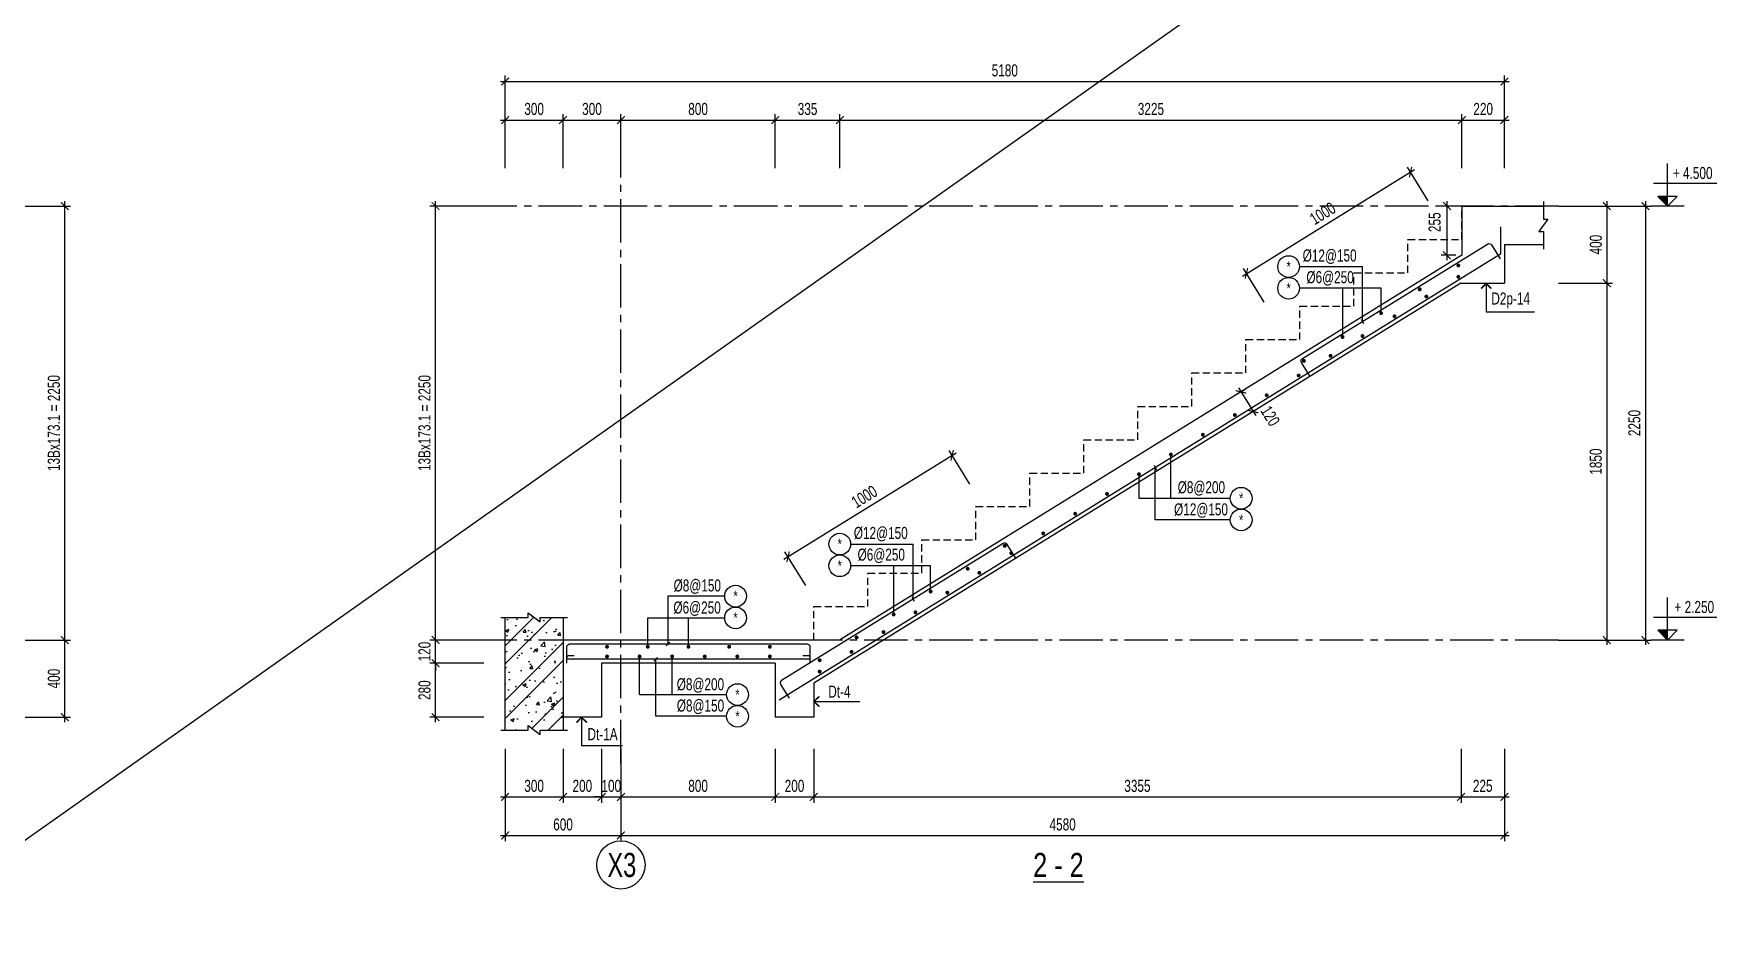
# Model space of a CAD drawing. Header units: millimetres. Extents: x -77370 to 109412, y -14880 to 214694.
# Drawn here: x 61783 to 79349, y 157595 to 166836 of the extents above; entities that cross this region are included whole.
import ezdxf
from ezdxf.enums import TextEntityAlignment as Align

# ---------------------------------------------------------------- set-up
doc = ezdxf.new("R2010")
doc.units = ezdxf.units.MM
doc.header["$LTSCALE"] = 300
doc.header["$MEASUREMENT"] = 0
doc.header["$PDMODE"] = 66
doc.linetypes.add('CENTER2', pattern=[1.125, 0.75, -0.125, 0.125, -0.125])
doc.linetypes.add('HIDDEN', pattern=[0.375, 0.25, -0.125])
doc.layers.get('0').update_dxf_attribs({"linetype": 'CONTINUOUS'})
doc.layers.get('DEFPOINTS').update_dxf_attribs({"linetype": 'CONTINUOUS'})
for name, color, linetype in [('CDC.01.AXIS', 160, 'CENTER2'), ('CDC.02.DIM', 1, 'CONTINUOUS'), ('CDC.03.BORDER', 3, 'CONTINUOUS'), ('CDC.04.HIDDEN', 8, 'HIDDEN'), ('CDC.05.STEEL', 4, 'CONTINUOUS'), ('CDC.06.TEXT', 2, 'CONTINUOUS'), ('CDC.10.HATCH', 251, 'CONTINUOUS'), ('CDC.11.NOTE', 8, 'CONTINUOUS'), ('CDC.14.STEELNUM', 2, 'CONTINUOUS'), ('KCS_SNODE', 6, 'CONTINUOUS')]:
    doc.layers.add(name, color=color, linetype=linetype)
doc.layers.add('KCS_Plotter', color=11, linetype='CONTINUOUS', plot=False)
doc.styles.add('KCS_SMTEXT', font='arial.ttf', dxfattribs={"width": 0.7})
doc.dimstyles.new('KCS_DIM25', dxfattribs={"dimscale": 2, "dimtxt": 62.5, "dimasz": 40, "dimexe": 30, "dimexo": 0, "dimgap": 25, "dimtad": 1, "dimdec": 0, "dimlfac": 0.5, "dimzin": 13, "dimdsep": 46, "dimtxsty": 'KCS_SMTEXT', "dimblk": 'ARCHTICK', "dimcen": 0, "dimdle": 25, "dimclrd": 1, "dimclre": 1, "dimclrt": 2, "dimadec": 0, "dimazin": 0, "dimtfac": 1, "dimtdec": 0, "dimtix": 1, "dimtmove": 2, "dimatfit": 3, "dimfxl": 1, "dimtolj": 1, "dimtzin": 13, "dimarcsym": 0})

# ---------------------------------------------------------------- blocks, each defined once
blk = doc.blocks.new('_ArchTick')
at = {"color": 0, "linetype": 'ByBlock', "const_width": 0.15}
blk.add_lwpolyline([(-0.5, -0.5), (0.5, 0.5)], dxfattribs=at)
blk = doc.blocks.new('*D937')
at = {"layer": 'CDC.02.DIM', "color": 1, "lineweight": -2, "transparency": 16777216}
for p, q in [((61603, 165051), (62163, 165051)), ((62103, 160501), (62103, 165101)), ((61603, 160551), (62163, 160551))]:
    blk.add_line(p, q, dxfattribs=at)
at = {"layer": 'DEFPOINTS', "color": 0, "transparency": 16777216}
for p in [(61603, 165051), (62103, 165051), (61603, 160551)]:
    blk.add_point(p, dxfattribs=at)
at = {"layer": 'CDC.02.DIM', "color": 1, "lineweight": -2, "transparency": 16777216, "xscale": 80, "yscale": 80, "zscale": 80}
for p, rotation in [((62103, 165051), 90), ((62103, 160551), 270)]:
    blk.add_blockref('_ArchTick', p, dxfattribs=dict(at, rotation=rotation))
at = {"layer": 'CDC.02.DIM', "color": 2, "transparency": 16777216, "insert": (61990, 162801), "char_height": 125, "attachment_point": 5, "rotation": 90, "style": 'KCS_SMTEXT'}
blk.add_mtext('\\A1;13Bx173.1 = 2250', dxfattribs=at)
blk = doc.blocks.new('*D938')
at = {"layer": 'CDC.02.DIM', "color": 1, "lineweight": -2, "transparency": 16777216}
for p, q in [((62103, 159701), (62103, 160601)), ((61603, 160551), (62163, 160551)), ((61603, 159751), (62163, 159751))]:
    blk.add_line(p, q, dxfattribs=at)
at = {"layer": 'DEFPOINTS', "color": 0, "transparency": 16777216}
for p in [(61603, 160551), (62103, 160551), (61603, 159751)]:
    blk.add_point(p, dxfattribs=at)
at = {"layer": 'CDC.02.DIM', "color": 1, "lineweight": -2, "transparency": 16777216, "xscale": 80, "yscale": 80, "zscale": 80}
for p, rotation in [((62103, 160551), 90), ((62103, 159751), 270)]:
    blk.add_blockref('_ArchTick', p, dxfattribs=dict(at, rotation=rotation))
at = {"layer": 'CDC.02.DIM', "color": 2, "transparency": 16777216, "insert": (61990, 160151), "char_height": 125, "attachment_point": 5, "rotation": 90, "style": 'KCS_SMTEXT'}
blk.add_mtext('\\A1;400', dxfattribs=at)
blk = doc.blocks.new('*D859')
at = {"layer": 'CDC.02.DIM', "color": 1, "lineweight": -2, "transparency": 16777216}
for p, q in [((77591, 164251), (78151, 164251)), ((78091, 164301), (78091, 160501)), ((77591, 160551), (78151, 160551))]:
    blk.add_line(p, q, dxfattribs=at)
at = {"layer": 'DEFPOINTS', "color": 0, "transparency": 16777216}
for p in [(77591, 164251), (77591, 160551), (78091, 160551)]:
    blk.add_point(p, dxfattribs=at)
at = {"layer": 'CDC.02.DIM', "color": 1, "lineweight": -2, "transparency": 16777216, "xscale": 80, "yscale": 80, "zscale": 80}
for p, rotation in [((78091, 164251), 90), ((78091, 160551), 270)]:
    blk.add_blockref('_ArchTick', p, dxfattribs=dict(at, rotation=rotation))
at = {"layer": 'CDC.02.DIM', "color": 2, "transparency": 16777216, "insert": (77977, 162401), "char_height": 125, "attachment_point": 5, "rotation": 90, "style": 'KCS_SMTEXT'}
blk.add_mtext('\\A1;1850', dxfattribs=at)
blk = doc.blocks.new('*D860')
at = {"layer": 'CDC.02.DIM', "color": 1, "lineweight": -2, "transparency": 16777216}
for p, q in [((77591, 165051), (78551, 165051)), ((78491, 165101), (78491, 160501)), ((77591, 160551), (78551, 160551))]:
    blk.add_line(p, q, dxfattribs=at)
at = {"layer": 'DEFPOINTS', "color": 0, "transparency": 16777216}
for p in [(77591, 165051), (77591, 160551), (78491, 160551)]:
    blk.add_point(p, dxfattribs=at)
at = {"layer": 'CDC.02.DIM', "color": 1, "lineweight": -2, "transparency": 16777216, "xscale": 80, "yscale": 80, "zscale": 80}
for p, rotation in [((78491, 165051), 90), ((78491, 160551), 270)]:
    blk.add_blockref('_ArchTick', p, dxfattribs=dict(at, rotation=rotation))
at = {"layer": 'CDC.02.DIM', "color": 2, "transparency": 16777216, "insert": (78377, 162801), "char_height": 125, "attachment_point": 5, "rotation": 90, "style": 'KCS_SMTEXT'}
blk.add_mtext('\\A1;2250', dxfattribs=at)
blk = doc.blocks.new('*D861')
at = {"layer": 'CDC.02.DIM', "color": 1, "lineweight": -2, "transparency": 16777216}
for p, q in [((77591, 165051), (78151, 165051)), ((78091, 165101), (78091, 164201)), ((77591, 164251), (78151, 164251))]:
    blk.add_line(p, q, dxfattribs=at)
at = {"layer": 'DEFPOINTS', "color": 0, "transparency": 16777216}
for p in [(77591, 165051), (77591, 164251), (78091, 164251)]:
    blk.add_point(p, dxfattribs=at)
at = {"layer": 'CDC.02.DIM', "color": 1, "lineweight": -2, "transparency": 16777216, "xscale": 80, "yscale": 80, "zscale": 80}
for p, rotation in [((78091, 165051), 90), ((78091, 164251), 270)]:
    blk.add_blockref('_ArchTick', p, dxfattribs=dict(at, rotation=rotation))
at = {"layer": 'CDC.02.DIM', "color": 2, "transparency": 16777216, "insert": (77977, 164651), "char_height": 125, "attachment_point": 5, "rotation": 90, "style": 'KCS_SMTEXT'}
blk.add_mtext('\\A1;400', dxfattribs=at)
blk = doc.blocks.new('*D862')
at = {"layer": 'CDC.02.DIM', "color": 1, "lineweight": -2, "transparency": 16777216}
for p, q in [((70139, 165443), (70139, 166003)), ((76589, 165443), (76589, 166003)), ((70089, 165943), (76639, 165943))]:
    blk.add_line(p, q, dxfattribs=at)
at = {"layer": 'DEFPOINTS', "color": 0, "transparency": 16777216}
for p in [(76589, 165943), (70139, 165443), (76589, 165443)]:
    blk.add_point(p, dxfattribs=at)
at = {"layer": 'CDC.02.DIM', "color": 1, "lineweight": -2, "transparency": 16777216, "xscale": 80, "yscale": 80, "zscale": 80, "rotation": 180}
blk.add_blockref('_ArchTick', (70139, 165943), dxfattribs=at)
at = {"layer": 'CDC.02.DIM', "color": 1, "lineweight": -2, "transparency": 16777216, "xscale": 80, "yscale": 80, "zscale": 80}
blk.add_blockref('_ArchTick', (76589, 165943), dxfattribs=at)
at = {"layer": 'CDC.02.DIM', "color": 2, "transparency": 16777216, "insert": (73364, 166057), "char_height": 125, "attachment_point": 5, "style": 'KCS_SMTEXT'}
blk.add_mtext('\\A1;3225', dxfattribs=at)
blk = doc.blocks.new('*D863')
at = {"layer": 'CDC.02.DIM', "color": 1, "lineweight": -2, "transparency": 16777216}
for p, q in [((76589, 165443), (76589, 166003)), ((77029, 165443), (77029, 166003)), ((76539, 165943), (77079, 165943))]:
    blk.add_line(p, q, dxfattribs=at)
at = {"layer": 'DEFPOINTS', "color": 0, "transparency": 16777216}
for p in [(77029, 165943), (76589, 165443), (77029, 165443)]:
    blk.add_point(p, dxfattribs=at)
at = {"layer": 'CDC.02.DIM', "color": 1, "lineweight": -2, "transparency": 16777216, "xscale": 80, "yscale": 80, "zscale": 80, "rotation": 180}
blk.add_blockref('_ArchTick', (76589, 165943), dxfattribs=at)
at = {"layer": 'CDC.02.DIM', "color": 1, "lineweight": -2, "transparency": 16777216, "xscale": 80, "yscale": 80, "zscale": 80}
blk.add_blockref('_ArchTick', (77029, 165943), dxfattribs=at)
at = {"layer": 'CDC.02.DIM', "color": 2, "transparency": 16777216, "insert": (76809, 166057), "char_height": 125, "attachment_point": 5, "style": 'KCS_SMTEXT'}
blk.add_mtext('\\A1;220', dxfattribs=at)
blk = doc.blocks.new('*D864')
at = {"layer": 'CDC.02.DIM', "color": 1, "lineweight": -2, "transparency": 16777216}
for p, q in [((66669, 165443), (66669, 166403)), ((77029, 165443), (77029, 166403)), ((66619, 166343), (77079, 166343))]:
    blk.add_line(p, q, dxfattribs=at)
at = {"layer": 'DEFPOINTS', "color": 0, "transparency": 16777216}
for p in [(77029, 166343), (66669, 165443), (77029, 165443)]:
    blk.add_point(p, dxfattribs=at)
at = {"layer": 'CDC.02.DIM', "color": 1, "lineweight": -2, "transparency": 16777216, "xscale": 80, "yscale": 80, "zscale": 80, "rotation": 180}
blk.add_blockref('_ArchTick', (66669, 166343), dxfattribs=at)
at = {"layer": 'CDC.02.DIM', "color": 1, "lineweight": -2, "transparency": 16777216, "xscale": 80, "yscale": 80, "zscale": 80}
blk.add_blockref('_ArchTick', (77029, 166343), dxfattribs=at)
at = {"layer": 'CDC.02.DIM', "color": 2, "transparency": 16777216, "insert": (71849, 166457), "char_height": 125, "attachment_point": 5, "style": 'KCS_SMTEXT'}
blk.add_mtext('\\A1;5180', dxfattribs=at)
blk = doc.blocks.new('*D906')
at = {"layer": 'CDC.02.DIM', "color": 1, "lineweight": -2, "transparency": 16777216}
for p, q in [((69469, 165443), (69469, 166003)), ((70139, 165443), (70139, 166003)), ((69419, 165943), (70189, 165943))]:
    blk.add_line(p, q, dxfattribs=at)
at = {"layer": 'DEFPOINTS', "color": 0, "transparency": 16777216}
for p in [(70139, 165943), (69469, 165443), (70139, 165443)]:
    blk.add_point(p, dxfattribs=at)
at = {"layer": 'CDC.02.DIM', "color": 1, "lineweight": -2, "transparency": 16777216, "xscale": 80, "yscale": 80, "zscale": 80, "rotation": 180}
blk.add_blockref('_ArchTick', (69469, 165943), dxfattribs=at)
at = {"layer": 'CDC.02.DIM', "color": 1, "lineweight": -2, "transparency": 16777216, "xscale": 80, "yscale": 80, "zscale": 80}
blk.add_blockref('_ArchTick', (70139, 165943), dxfattribs=at)
at = {"layer": 'CDC.02.DIM', "color": 2, "transparency": 16777216, "insert": (69804, 166057), "char_height": 125, "attachment_point": 5, "style": 'KCS_SMTEXT'}
blk.add_mtext('\\A1;335', dxfattribs=at)
blk = doc.blocks.new('*D907')
at = {"layer": 'CDC.02.DIM', "color": 1, "lineweight": -2, "transparency": 16777216}
for p, q in [((66447, 165051), (65887, 165051)), ((65947, 160501), (65947, 165101)), ((66447, 160551), (65887, 160551))]:
    blk.add_line(p, q, dxfattribs=at)
at = {"layer": 'DEFPOINTS', "color": 0, "transparency": 16777216}
for p in [(65947, 165051), (66447, 165051), (66447, 160551)]:
    blk.add_point(p, dxfattribs=at)
at = {"layer": 'CDC.02.DIM', "color": 1, "lineweight": -2, "transparency": 16777216, "xscale": 80, "yscale": 80, "zscale": 80}
for p, rotation in [((65947, 165051), 90), ((65947, 160551), 270)]:
    blk.add_blockref('_ArchTick', p, dxfattribs=dict(at, rotation=rotation))
at = {"layer": 'CDC.02.DIM', "color": 2, "transparency": 16777216, "insert": (65833, 162801), "char_height": 125, "attachment_point": 5, "rotation": 90, "style": 'KCS_SMTEXT'}
blk.add_mtext('\\A1;13Bx173.1 = 2250', dxfattribs=at)
blk = doc.blocks.new('*D908')
at = {"layer": 'CDC.02.DIM', "color": 1, "lineweight": -2, "transparency": 16777216}
for p, q in [((65947, 160551), (65947, 160631)), ((66447, 160551), (65887, 160551)), ((65947, 160311), (65947, 160551)), ((66447, 160311), (65887, 160311)), ((65947, 160311), (65947, 160231))]:
    blk.add_line(p, q, dxfattribs=at)
at = {"layer": 'DEFPOINTS', "color": 0, "transparency": 16777216}
for p in [(65947, 160551), (66447, 160551), (66447, 160311)]:
    blk.add_point(p, dxfattribs=at)
at = {"layer": 'CDC.02.DIM', "color": 1, "lineweight": -2, "transparency": 16777216, "xscale": 80, "yscale": 80, "zscale": 80}
for p, rotation in [((65947, 160551), 270), ((65947, 160311), 90)]:
    blk.add_blockref('_ArchTick', p, dxfattribs=dict(at, rotation=rotation))
at = {"layer": 'CDC.02.DIM', "color": 2, "transparency": 16777216, "insert": (65833, 160431), "char_height": 125, "attachment_point": 5, "rotation": 90, "style": 'KCS_SMTEXT'}
blk.add_mtext('\\A1;120', dxfattribs=at)
blk = doc.blocks.new('*D909')
at = {"layer": 'CDC.02.DIM', "color": 1, "lineweight": -2, "transparency": 16777216}
for p, q in [((69869, 159424), (69869, 158864)), ((76580, 159424), (76580, 158864)), ((69819, 158924), (76630, 158924))]:
    blk.add_line(p, q, dxfattribs=at)
at = {"layer": 'DEFPOINTS', "color": 0, "transparency": 16777216}
for p in [(69869, 159424), (76580, 159424), (76580, 158924)]:
    blk.add_point(p, dxfattribs=at)
at = {"layer": 'CDC.02.DIM', "color": 1, "lineweight": -2, "transparency": 16777216, "xscale": 80, "yscale": 80, "zscale": 80, "rotation": 180}
blk.add_blockref('_ArchTick', (69869, 158924), dxfattribs=at)
at = {"layer": 'CDC.02.DIM', "color": 1, "lineweight": -2, "transparency": 16777216, "xscale": 80, "yscale": 80, "zscale": 80}
blk.add_blockref('_ArchTick', (76580, 158924), dxfattribs=at)
at = {"layer": 'CDC.02.DIM', "color": 2, "transparency": 16777216, "insert": (73224, 159038), "char_height": 125, "attachment_point": 5, "style": 'KCS_SMTEXT'}
blk.add_mtext('\\A1;3355', dxfattribs=at)
blk = doc.blocks.new('*D910')
at = {"layer": 'CDC.02.DIM', "color": 1, "lineweight": -2, "transparency": 16777216}
for p, q in [((76580, 159424), (76580, 158864)), ((77029, 159424), (77029, 158864)), ((76530, 158924), (77079, 158924))]:
    blk.add_line(p, q, dxfattribs=at)
at = {"layer": 'DEFPOINTS', "color": 0, "transparency": 16777216}
for p in [(76580, 159424), (77029, 159424), (77029, 158924)]:
    blk.add_point(p, dxfattribs=at)
at = {"layer": 'CDC.02.DIM', "color": 1, "lineweight": -2, "transparency": 16777216, "xscale": 80, "yscale": 80, "zscale": 80, "rotation": 180}
blk.add_blockref('_ArchTick', (76580, 158924), dxfattribs=at)
at = {"layer": 'CDC.02.DIM', "color": 1, "lineweight": -2, "transparency": 16777216, "xscale": 80, "yscale": 80, "zscale": 80}
blk.add_blockref('_ArchTick', (77029, 158924), dxfattribs=at)
at = {"layer": 'CDC.02.DIM', "color": 2, "transparency": 16777216, "insert": (76804, 159038), "char_height": 125, "attachment_point": 5, "style": 'KCS_SMTEXT'}
blk.add_mtext('\\A1;225', dxfattribs=at)
blk = doc.blocks.new('*D911')
at = {"layer": 'CDC.02.DIM', "color": 1, "lineweight": -2, "transparency": 16777216}
for p, q in [((67869, 159424), (67869, 158464)), ((77029, 159424), (77029, 158464)), ((67819, 158524), (77079, 158524))]:
    blk.add_line(p, q, dxfattribs=at)
at = {"layer": 'DEFPOINTS', "color": 0, "transparency": 16777216}
for p in [(67869, 159424), (77029, 159424), (77029, 158524)]:
    blk.add_point(p, dxfattribs=at)
at = {"layer": 'CDC.02.DIM', "color": 1, "lineweight": -2, "transparency": 16777216, "xscale": 80, "yscale": 80, "zscale": 80, "rotation": 180}
blk.add_blockref('_ArchTick', (67869, 158524), dxfattribs=at)
at = {"layer": 'CDC.02.DIM', "color": 1, "lineweight": -2, "transparency": 16777216, "xscale": 80, "yscale": 80, "zscale": 80}
blk.add_blockref('_ArchTick', (77029, 158524), dxfattribs=at)
at = {"layer": 'CDC.02.DIM', "color": 2, "transparency": 16777216, "insert": (72449, 158638), "char_height": 125, "attachment_point": 5, "style": 'KCS_SMTEXT'}
blk.add_mtext('\\A1;4580', dxfattribs=at)
blk = doc.blocks.new('*D912')
at = {"layer": 'CDC.02.DIM', "color": 1, "lineweight": -2, "transparency": 16777216}
for p, q in [((69469, 159424), (69469, 158864)), ((69869, 159424), (69869, 158864)), ((69419, 158924), (69919, 158924))]:
    blk.add_line(p, q, dxfattribs=at)
at = {"layer": 'DEFPOINTS', "color": 0, "transparency": 16777216}
for p in [(69469, 159424), (69869, 159424), (69869, 158924)]:
    blk.add_point(p, dxfattribs=at)
at = {"layer": 'CDC.02.DIM', "color": 1, "lineweight": -2, "transparency": 16777216, "xscale": 80, "yscale": 80, "zscale": 80, "rotation": 180}
blk.add_blockref('_ArchTick', (69469, 158924), dxfattribs=at)
at = {"layer": 'CDC.02.DIM', "color": 1, "lineweight": -2, "transparency": 16777216, "xscale": 80, "yscale": 80, "zscale": 80}
blk.add_blockref('_ArchTick', (69869, 158924), dxfattribs=at)
at = {"layer": 'CDC.02.DIM', "color": 2, "transparency": 16777216, "insert": (69669, 159038), "char_height": 125, "attachment_point": 5, "style": 'KCS_SMTEXT'}
blk.add_mtext('\\A1;200', dxfattribs=at)
blk = doc.blocks.new('*D913')
at = {"layer": 'CDC.02.DIM', "color": 1, "lineweight": -2, "transparency": 16777216}
for p, q in [((66447, 160311), (65887, 160311)), ((65947, 159701), (65947, 160361)), ((66447, 159751), (65887, 159751))]:
    blk.add_line(p, q, dxfattribs=at)
at = {"layer": 'DEFPOINTS', "color": 0, "transparency": 16777216}
for p in [(65947, 160311), (66447, 160311), (66447, 159751)]:
    blk.add_point(p, dxfattribs=at)
at = {"layer": 'CDC.02.DIM', "color": 1, "lineweight": -2, "transparency": 16777216, "xscale": 80, "yscale": 80, "zscale": 80}
for p, rotation in [((65947, 160311), 90), ((65947, 159751), 270)]:
    blk.add_blockref('_ArchTick', p, dxfattribs=dict(at, rotation=rotation))
at = {"layer": 'CDC.02.DIM', "color": 2, "transparency": 16777216, "insert": (65833, 160031), "char_height": 125, "attachment_point": 5, "rotation": 90, "style": 'KCS_SMTEXT'}
blk.add_mtext('\\A1;280', dxfattribs=at)
blk = doc.blocks.new('*D914')
at = {"layer": 'CDC.02.DIM', "color": 1, "lineweight": -2, "transparency": 16777216}
for p, q in [((67869, 159424), (67869, 158864)), ((69469, 159424), (69469, 158864)), ((67819, 158924), (69519, 158924))]:
    blk.add_line(p, q, dxfattribs=at)
at = {"layer": 'DEFPOINTS', "color": 0, "transparency": 16777216}
for p in [(67869, 159424), (69469, 159424), (69469, 158924)]:
    blk.add_point(p, dxfattribs=at)
at = {"layer": 'CDC.02.DIM', "color": 1, "lineweight": -2, "transparency": 16777216, "xscale": 80, "yscale": 80, "zscale": 80, "rotation": 180}
blk.add_blockref('_ArchTick', (67869, 158924), dxfattribs=at)
at = {"layer": 'CDC.02.DIM', "color": 1, "lineweight": -2, "transparency": 16777216, "xscale": 80, "yscale": 80, "zscale": 80}
blk.add_blockref('_ArchTick', (69469, 158924), dxfattribs=at)
at = {"layer": 'CDC.02.DIM', "color": 2, "transparency": 16777216, "insert": (68669, 159038), "char_height": 125, "attachment_point": 5, "style": 'KCS_SMTEXT'}
blk.add_mtext('\\A1;800', dxfattribs=at)
blk = doc.blocks.new('*D915')
at = {"layer": 'CDC.02.DIM', "color": 1, "lineweight": -2, "transparency": 16777216}
for p, q in [((67269, 159424), (67269, 158864)), ((67669, 159424), (67669, 158864)), ((67219, 158924), (67719, 158924))]:
    blk.add_line(p, q, dxfattribs=at)
at = {"layer": 'DEFPOINTS', "color": 0, "transparency": 16777216}
for p in [(67269, 159424), (67669, 159424), (67669, 158924)]:
    blk.add_point(p, dxfattribs=at)
at = {"layer": 'CDC.02.DIM', "color": 1, "lineweight": -2, "transparency": 16777216, "xscale": 80, "yscale": 80, "zscale": 80, "rotation": 180}
blk.add_blockref('_ArchTick', (67269, 158924), dxfattribs=at)
at = {"layer": 'CDC.02.DIM', "color": 1, "lineweight": -2, "transparency": 16777216, "xscale": 80, "yscale": 80, "zscale": 80}
blk.add_blockref('_ArchTick', (67669, 158924), dxfattribs=at)
at = {"layer": 'CDC.02.DIM', "color": 2, "transparency": 16777216, "insert": (67469, 159038), "char_height": 125, "attachment_point": 5, "style": 'KCS_SMTEXT'}
blk.add_mtext('\\A1;200', dxfattribs=at)
blk = doc.blocks.new('*D916')
at = {"layer": 'CDC.02.DIM', "color": 1, "lineweight": -2, "transparency": 16777216}
for p, q in [((66669, 159424), (66669, 158864)), ((67269, 159424), (67269, 158864)), ((66619, 158924), (67319, 158924))]:
    blk.add_line(p, q, dxfattribs=at)
at = {"layer": 'DEFPOINTS', "color": 0, "transparency": 16777216}
for p in [(66669, 159424), (67269, 159424), (67269, 158924)]:
    blk.add_point(p, dxfattribs=at)
at = {"layer": 'CDC.02.DIM', "color": 1, "lineweight": -2, "transparency": 16777216, "xscale": 80, "yscale": 80, "zscale": 80, "rotation": 180}
blk.add_blockref('_ArchTick', (66669, 158924), dxfattribs=at)
at = {"layer": 'CDC.02.DIM', "color": 1, "lineweight": -2, "transparency": 16777216, "xscale": 80, "yscale": 80, "zscale": 80}
blk.add_blockref('_ArchTick', (67269, 158924), dxfattribs=at)
at = {"layer": 'CDC.02.DIM', "color": 2, "transparency": 16777216, "insert": (66969, 159038), "char_height": 125, "attachment_point": 5, "style": 'KCS_SMTEXT'}
blk.add_mtext('\\A1;300', dxfattribs=at)
blk = doc.blocks.new('*D917')
at = {"layer": 'CDC.02.DIM', "color": 1, "lineweight": -2, "transparency": 16777216}
for p, q in [((66669, 159424), (66669, 158464)), ((67869, 159424), (67869, 158464)), ((66619, 158524), (67919, 158524))]:
    blk.add_line(p, q, dxfattribs=at)
at = {"layer": 'DEFPOINTS', "color": 0, "transparency": 16777216}
for p in [(66669, 159424), (67869, 159424), (67869, 158524)]:
    blk.add_point(p, dxfattribs=at)
at = {"layer": 'CDC.02.DIM', "color": 1, "lineweight": -2, "transparency": 16777216, "xscale": 80, "yscale": 80, "zscale": 80, "rotation": 180}
blk.add_blockref('_ArchTick', (66669, 158524), dxfattribs=at)
at = {"layer": 'CDC.02.DIM', "color": 1, "lineweight": -2, "transparency": 16777216, "xscale": 80, "yscale": 80, "zscale": 80}
blk.add_blockref('_ArchTick', (67869, 158524), dxfattribs=at)
at = {"layer": 'CDC.02.DIM', "color": 2, "transparency": 16777216, "insert": (67269, 158638), "char_height": 125, "attachment_point": 5, "style": 'KCS_SMTEXT'}
blk.add_mtext('\\A1;600', dxfattribs=at)
blk = doc.blocks.new('*D918')
at = {"layer": 'CDC.02.DIM', "color": 1, "lineweight": -2, "transparency": 16777216}
for p, q in [((67869, 165443), (67869, 166003)), ((69469, 165443), (69469, 166003)), ((67819, 165943), (69519, 165943))]:
    blk.add_line(p, q, dxfattribs=at)
at = {"layer": 'DEFPOINTS', "color": 0, "transparency": 16777216}
for p in [(69469, 165943), (67869, 165443), (69469, 165443)]:
    blk.add_point(p, dxfattribs=at)
at = {"layer": 'CDC.02.DIM', "color": 1, "lineweight": -2, "transparency": 16777216, "xscale": 80, "yscale": 80, "zscale": 80, "rotation": 180}
blk.add_blockref('_ArchTick', (67869, 165943), dxfattribs=at)
at = {"layer": 'CDC.02.DIM', "color": 1, "lineweight": -2, "transparency": 16777216, "xscale": 80, "yscale": 80, "zscale": 80}
blk.add_blockref('_ArchTick', (69469, 165943), dxfattribs=at)
at = {"layer": 'CDC.02.DIM', "color": 2, "transparency": 16777216, "insert": (68669, 166057), "char_height": 125, "attachment_point": 5, "style": 'KCS_SMTEXT'}
blk.add_mtext('\\A1;800', dxfattribs=at)
blk = doc.blocks.new('*D919')
at = {"layer": 'CDC.02.DIM', "color": 1, "lineweight": -2, "transparency": 16777216}
for p, q in [((67269, 165443), (67269, 166003)), ((67869, 165443), (67869, 166003)), ((67219, 165943), (67919, 165943))]:
    blk.add_line(p, q, dxfattribs=at)
at = {"layer": 'DEFPOINTS', "color": 0, "transparency": 16777216}
for p in [(67869, 165943), (67269, 165443), (67869, 165443)]:
    blk.add_point(p, dxfattribs=at)
at = {"layer": 'CDC.02.DIM', "color": 1, "lineweight": -2, "transparency": 16777216, "xscale": 80, "yscale": 80, "zscale": 80, "rotation": 180}
blk.add_blockref('_ArchTick', (67269, 165943), dxfattribs=at)
at = {"layer": 'CDC.02.DIM', "color": 1, "lineweight": -2, "transparency": 16777216, "xscale": 80, "yscale": 80, "zscale": 80}
blk.add_blockref('_ArchTick', (67869, 165943), dxfattribs=at)
at = {"layer": 'CDC.02.DIM', "color": 2, "transparency": 16777216, "insert": (67569, 166057), "char_height": 125, "attachment_point": 5, "style": 'KCS_SMTEXT'}
blk.add_mtext('\\A1;300', dxfattribs=at)
blk = doc.blocks.new('*D920')
at = {"layer": 'CDC.02.DIM', "color": 1, "lineweight": -2, "transparency": 16777216}
for p, q in [((66669, 165443), (66669, 166003)), ((67269, 165443), (67269, 166003)), ((66619, 165943), (67319, 165943))]:
    blk.add_line(p, q, dxfattribs=at)
at = {"layer": 'DEFPOINTS', "color": 0, "transparency": 16777216}
for p in [(67269, 165943), (66669, 165443), (67269, 165443)]:
    blk.add_point(p, dxfattribs=at)
at = {"layer": 'CDC.02.DIM', "color": 1, "lineweight": -2, "transparency": 16777216, "xscale": 80, "yscale": 80, "zscale": 80, "rotation": 180}
blk.add_blockref('_ArchTick', (66669, 165943), dxfattribs=at)
at = {"layer": 'CDC.02.DIM', "color": 1, "lineweight": -2, "transparency": 16777216, "xscale": 80, "yscale": 80, "zscale": 80}
blk.add_blockref('_ArchTick', (67269, 165943), dxfattribs=at)
at = {"layer": 'CDC.02.DIM', "color": 2, "transparency": 16777216, "insert": (66969, 166057), "char_height": 125, "attachment_point": 5, "style": 'KCS_SMTEXT'}
blk.add_mtext('\\A1;300', dxfattribs=at)
blk = doc.blocks.new('*D922')
at = {"layer": 'CDC.02.DIM', "color": 1, "lineweight": -2, "transparency": 16777216}
for p, q in [((74340, 163150), (74247, 163093)), ((74272, 163167), (74451, 162878)), ((74466, 162946), (74373, 162889))]:
    blk.add_line(p, q, dxfattribs=at)
at = {"layer": 'DEFPOINTS', "color": 0, "transparency": 16777216}
for p in [(74340, 163150), (74424, 162920), (74466, 162946)]:
    blk.add_point(p, dxfattribs=at)
at = {"layer": 'CDC.02.DIM', "color": 1, "lineweight": -2, "transparency": 16777216, "xscale": 80, "yscale": 80, "zscale": 80}
for p, rotation in [((74298, 163124), 121.7215322753754), ((74424, 162920), 301.7215322753754)]:
    blk.add_blockref('_ArchTick', p, dxfattribs=dict(at, rotation=rotation))
at = {"layer": 'CDC.02.DIM', "color": 2, "transparency": 16777216, "insert": (74601, 162874), "char_height": 125, "attachment_point": 5, "rotation": 301.7215, "style": 'KCS_SMTEXT'}
blk.add_mtext('\\A1;120', dxfattribs=at)
blk = doc.blocks.new('*D923')
at = {"layer": 'CDC.02.DIM', "color": 1, "lineweight": -2, "transparency": 16777216}
for p, q in [((69559, 161388), (71346, 162492)), ((71487, 162168), (71272, 162517)), ((69786, 161116), (69570, 161465))]:
    blk.add_line(p, q, dxfattribs=at)
at = {"layer": 'DEFPOINTS', "color": 0, "transparency": 16777216}
for p in [(71303, 162466), (71487, 162168), (69786, 161116)]:
    blk.add_point(p, dxfattribs=at)
at = {"layer": 'CDC.02.DIM', "color": 1, "lineweight": -2, "transparency": 16777216, "xscale": 80, "yscale": 80, "zscale": 80}
for p, rotation in [((71303, 162466), 31.72153227536903), ((69602, 161414), 211.721532275369)]:
    blk.add_blockref('_ArchTick', p, dxfattribs=dict(at, rotation=rotation))
at = {"layer": 'CDC.02.DIM', "color": 2, "transparency": 16777216, "insert": (70393, 162037), "char_height": 125, "attachment_point": 5, "rotation": 31.7215, "style": 'KCS_SMTEXT'}
blk.add_mtext('\\A1;1000', dxfattribs=at)
blk = doc.blocks.new('*D924')
at = {"layer": 'CDC.02.DIM', "color": 1, "lineweight": -2, "transparency": 16777216}
for p, q in [((74312, 164325), (76098, 165430)), ((76240, 165106), (76024, 165454)), ((74538, 164054), (74323, 164403))]:
    blk.add_line(p, q, dxfattribs=at)
at = {"layer": 'DEFPOINTS', "color": 0, "transparency": 16777216}
for p in [(76056, 165403), (76240, 165106), (74538, 164054)]:
    blk.add_point(p, dxfattribs=at)
at = {"layer": 'CDC.02.DIM', "color": 1, "lineweight": -2, "transparency": 16777216, "xscale": 80, "yscale": 80, "zscale": 80}
for p, rotation in [((76056, 165403), 31.72153227536903), ((74354, 164352), 211.721532275369)]:
    blk.add_blockref('_ArchTick', p, dxfattribs=dict(at, rotation=rotation))
at = {"layer": 'CDC.02.DIM', "color": 2, "transparency": 16777216, "insert": (75145, 164974), "char_height": 125, "attachment_point": 5, "rotation": 31.7215, "style": 'KCS_SMTEXT'}
blk.add_mtext('\\A1;1000', dxfattribs=at)
blk = doc.blocks.new('*D654')
at = {"layer": 'CDC.02.DIM', "color": 1, "lineweight": -2, "transparency": 16777216}
for p, q in [((67669, 159424), (67669, 158864)), ((67869, 159424), (67869, 158864)), ((67669, 158924), (67589, 158924)), ((67669, 158924), (67869, 158924)), ((67869, 158924), (67949, 158924))]:
    blk.add_line(p, q, dxfattribs=at)
at = {"layer": 'DEFPOINTS', "color": 0, "transparency": 16777216}
for p in [(67669, 159424), (67869, 159424), (67869, 158924)]:
    blk.add_point(p, dxfattribs=at)
at = {"layer": 'CDC.02.DIM', "color": 1, "lineweight": -2, "transparency": 16777216, "xscale": 80, "yscale": 80, "zscale": 80}
blk.add_blockref('_ArchTick', (67669, 158924), dxfattribs=at)
at = {"layer": 'CDC.02.DIM', "color": 1, "lineweight": -2, "transparency": 16777216, "xscale": 80, "yscale": 80, "zscale": 80, "rotation": 180}
blk.add_blockref('_ArchTick', (67869, 158924), dxfattribs=at)
at = {"layer": 'CDC.02.DIM', "color": 2, "transparency": 16777216, "insert": (67769, 159038), "char_height": 125, "attachment_point": 5, "style": 'KCS_SMTEXT'}
blk.add_mtext('\\A1;100', dxfattribs=at)
blk = doc.blocks.new('*D656')
at = {"layer": 'CDC.02.DIM', "color": 1, "lineweight": -2, "transparency": 16777216}
for p, q in [((76526, 165051), (76373, 165051)), ((76433, 165101), (76433, 164490)), ((76526, 164540), (76373, 164540))]:
    blk.add_line(p, q, dxfattribs=at)
at = {"layer": 'DEFPOINTS', "color": 0, "transparency": 16777216}
for p in [(76526, 165051), (76433, 164540), (76526, 164540)]:
    blk.add_point(p, dxfattribs=at)
at = {"layer": 'CDC.02.DIM', "color": 1, "lineweight": -2, "transparency": 16777216, "xscale": 80, "yscale": 80, "zscale": 80}
for p, rotation in [((76433, 165051), 90), ((76433, 164540), 270)]:
    blk.add_blockref('_ArchTick', p, dxfattribs=dict(at, rotation=rotation))
at = {"layer": 'CDC.02.DIM', "color": 2, "transparency": 16777216, "insert": (76306, 164883), "char_height": 125, "attachment_point": 5, "rotation": 90, "style": 'KCS_SMTEXT'}
blk.add_mtext('\\A1;255', dxfattribs=at)

msp = doc.modelspace()

# ---------------------------------------------------------------- hatches: boundary and pattern name
at = {"layer": 'CDC.10.HATCH'}
h = msp.add_hatch(dxfattribs=at)
h.set_pattern_fill('BETONG', color=256, scale=50)
h.set_pattern_definition([(45, (-2412419.23, 1011026.46), (-282.84271, 282.84271), []), (45, (-2412231.73, 1011026.46), (-282.84271, 282.84271), []), (50, (-2412419.23, 1011026.46), (358.63009, -31.376067), [37.5, -412.5]), (355, (-2412419.23, 1011026.46), (-69.375667, 376.096067), [30, -330]), (100.4514, (-2412389.34, 1011023.85), (289.25469, 344.71977), [31.870095, -350.571056]), (46.1842, (-2412419.23, 1011126.46), (533.620524, -82.75951), [56.25, -618.75]), (96.6356, (-2412374.76, 1011119.56), (467.33135, 487.05894), [47.80514, -525.8565]), (351.1842, (-2412419.23, 1011126.46), (467.33097, 487.0593), [45, -495]), (21, (-2412369.23, 1011101.46), (298.453526, -201.309445), [37.5, -412.5]), (326, (-2412369.23, 1011101.46), (121.657666, 362.57502), [30, -330]), (71.4514, (-2412344.36, 1011084.7), (420.111314, 161.26525), [31.870095, -350.571056]), (37.5, (-2412419.23, 1011026.46), (6.0799277, 166.446927), [0, -326, 0, -335, 0, -331.25]), (7.5, (-2412419.23, 1011026.46), (131.534769, 197.205856), [0, -191, 0, -318.5, 0, -126.25]), (327.5, (-2412530.73, 1011026.46), (266.911218, -11.277436), [0, -125, 0, -390, 0, -517.5]), (317.5, (-2412580.73, 1011026.46), (291.593085, 50.052491), [0, -162.5, 0, -259, 0, -367.5])])
h.paths.add_polyline_path([(66906.6, 160785.8), (66669.1, 160785.8), (66669.1, 159616.9), (66906.6, 159616.9), (66906.6, 159663.7), (67031.6, 159570), (67031.6, 159616.9), (67269.1, 159616.9), (67269.1, 160785.8), (67031.6, 160785.8), (67031.6, 160738.9), (66906.6, 160832.7)])

# ---------------------------------------------------------------- linework, layer by layer
at = {"layer": 'CDC.01.AXIS', "ltscale": 2}
for p, q in [((67869.1, 159272.4), (67869.1, 165698.2)), ((77591, 165051.1), (66249.9, 165051.1)), ((77591, 160551.1), (66249.9, 160551.1))]:
    msp.add_line(p, q, dxfattribs=at)
at = {"layer": 'CDC.02.DIM'}
for p, q in [((78719.2, 165051.1), (78719.2, 165492.3)), ((79232.9, 165284.6), (78575.3, 165284.6)), ((78819.8, 165151.7), (78618.5, 165151.7)), ((78719.2, 165051.1), (78618.5, 165151.7)), ((78719.2, 165051.1), (78819.8, 165151.7)), ((78892.4, 165051.1), (78546, 165051.1)), ((78719.2, 160551.1), (78719.2, 160992.3)), ((79232.9, 160784.6), (78575.3, 160784.6)), ((78819.8, 160651.7), (78618.5, 160651.7)), ((78719.2, 160551.1), (78618.5, 160651.7)), ((78719.2, 160551.1), (78819.8, 160651.7)), ((78892.4, 160551.1), (78546, 160551.1))]:
    msp.add_line(p, q, dxfattribs=at)
msp.add_circle((67869.1, 158219), 250, dxfattribs=at)
for points in [[(78618.5, 165151.7), (78719.2, 165051.1), (78719.2, 165151.7)], [(78618.5, 160651.7), (78719.2, 160551.1), (78719.2, 160651.7)]]:
    msp.add_solid(points, dxfattribs=at)
at = {"layer": 'CDC.03.BORDER'}
for p, q in [((76589.1, 165051.1), (76589.1, 164540.3)), ((76589.1, 165051.1), (77432.7, 165051.1)), ((77029.1, 164651.1), (77029.1, 164251.1)), ((77029.1, 164651.1), (77432.7, 164651.1)), ((76589.1, 164540.3), (70135.4, 160551.1)), ((76577.6, 164251.1), (69869.1, 160104.3)), ((76577.6, 164251.1), (77029.1, 164251.1)), ((66669.1, 159616.9), (66669.1, 160785.8)), ((67269.1, 160785.8), (67269.1, 159616.9)), ((70135.4, 160551.1), (67269.1, 160551.1)), ((69469.1, 160311.1), (67669.1, 160311.1)), ((67669.1, 160311.1), (67669.1, 159751.1)), ((69469.1, 160311.1), (69469.1, 159751.1)), ((69869.1, 160104.3), (69869.1, 159751.1)), ((67669.1, 159751.1), (67269.1, 159751.1)), ((69869.1, 159751.1), (69469.1, 159751.1))]:
    msp.add_line(p, q, dxfattribs=at)
at = {"layer": 'CDC.03.BORDER', "color": 1}
msp.add_lwpolyline([(77432.7, 165098), (77432.7, 164913.6), (77479.6, 164913.6), (77385.8, 164788.6), (77432.7, 164788.6), (77432.7, 164604.2)], dxfattribs=at)
at = {"layer": 'CDC.04.HIDDEN'}
msp.add_lwpolyline([(69869.1, 160551.1), (69869.1, 160897.2), (70429.1, 160897.2), (70429.1, 161243.4), (70989.1, 161243.4), (70989.1, 161589.5), (71549.1, 161589.5), (71549.1, 161935.7), (72109.1, 161935.7), (72109.1, 162281.8), (72669.1, 162281.8), (72669.1, 162628), (73229.1, 162628), (73229.1, 162974.2), (73789.1, 162974.2), (73789.1, 163320.3), (74349.1, 163320.3), (74349.1, 163666.5), (74909.1, 163666.5), (74909.1, 164012.6), (75469.1, 164012.6), (75469.1, 164358.8), (76029.1, 164358.8), (76029.1, 164704.9), (76589.1, 164704.9), (76589.1, 165051.1)], dxfattribs=at)
at = {"layer": 'CDC.05.STEEL'}
msp.add_lwpolyline([(76989.1, 164835.8), (76989.1, 164552.5), (69509.1, 159928.8)], dxfattribs=at)
for points in [[(75014.1, 163284.6), (74924.7, 163429.2, -0.4142136), (74934.5, 163470.5), (76853.9, 164657, -0.4142136), (76895.2, 164647.2), (76984.6, 164502.6)], [(71962.8, 161398.5), (71873.4, 161543.1, 0.4142136), (71832.1, 161552.9), (69534.6, 160132.7, 0.4142136), (69524.9, 160091.4), (69614.3, 159946.8)], [(67309.1, 160311.1), (67309.1, 160481.1, -0.4142136), (67339.1, 160511.1), (69799.1, 160511.1, -0.4142136), (69829.1, 160481.1), (69829.1, 160311.1)], [(69755.7, 160391.1), (69809.1, 160391.1, -1), (69809.1, 160351.1), (67329.1, 160351.1, -1), (67329.1, 160391.1), (67382.6, 160391.1)]]:
    msp.add_lwpolyline(points, format="xyb", dxfattribs=at)
at = {"layer": 'CDC.11.NOTE'}
for p, q in [((74904.5, 164422.9), (75556.9, 164422.9)), ((75556.9, 163855.2), (75556.9, 164422.9)), ((75750.7, 164197.9), (74904.5, 164197.9)), ((75350.5, 164197.9), (75350.5, 163692.4)), ((75750.7, 163939.8), (75750.7, 164197.9)), ((73409, 161796.4), (73409, 162339.8)), ((73571.3, 162021.4), (73571.3, 162475)), ((73240.2, 162270.4), (73240.2, 162021.4)), ((73240.2, 162021.4), (74187.3, 162021.4)), ((74187.3, 161796.4), (73409, 161796.4)), ((70250.7, 161546.2), (70898.4, 161546.2)), ((70898.4, 160975.7), (70898.4, 161546.2)), ((71080.4, 161321.2), (70250.7, 161321.2)), ((70696.7, 161321.2), (70696.7, 160815.7)), ((71080.4, 161052.9), (71080.4, 161321.2)), ((68945, 161005.9), (68355.9, 161005.9)), ((68355.9, 161005.9), (68355.9, 160511.1)), ((68147, 160780.9), (68945, 160780.9)), ((68147, 160481.1), (68147, 160780.9)), ((68569.1, 160481.1), (68569.1, 160780.9)), ((68062.6, 159985.1), (68062.6, 160381.1)), ((68400.3, 159985.1), (68400.3, 160381.1)), ((68229.4, 159760.1), (68229.4, 160351.1)), ((68062.6, 159985.1), (68965.3, 159985.1)), ((68965.3, 159760.1), (68229.4, 159760.1))]:
    msp.add_line(p, q, dxfattribs=at)
at = {"layer": 'CDC.11.NOTE', "color": 3}
for p, q in [((75545, 163878.6), (75568.8, 163831.9)), ((73397.1, 162362.9), (73420.9, 162316.1)), ((70886.5, 160999.1), (70910.3, 160952.3)), ((68374.4, 160529.6), (68337.3, 160492.5)), ((68247.9, 160369.6), (68210.8, 160332.5))]:
    msp.add_line(p, q, dxfattribs=at)
at = {"layer": 'CDC.11.NOTE'}
for points in [[(76840, 164251.1), (76893, 164198), (76889.5, 164194.5), (76840, 164246.1), (76790.5, 164194.5), (76787, 164198), (76840, 164251.1), (76840, 163955.8), (77342, 163955.8)], [(69869.1, 159913.4), (69922.2, 159966.5), (69925.7, 159962.9), (69874.1, 159913.4), (69925.7, 159863.9), (69922.2, 159860.4), (69869.1, 159913.4), (70344.4, 159913.4)], [(67461.6, 159751.1), (67514.7, 159698), (67511.1, 159694.5), (67461.6, 159746.1), (67412.1, 159694.5), (67408.6, 159698), (67461.6, 159751.1), (67461.6, 159455.8), (67884.8, 159455.8)]]:
    msp.add_lwpolyline(points, dxfattribs=at)
at = {"layer": 'CDC.11.NOTE', "color": 1}
for points in [[(66622.3, 160785.8), (66906.6, 160785.8), (66906.6, 160832.7), (67031.6, 160738.9), (67031.6, 160785.8), (67316, 160785.8)], [(66622.3, 159616.9), (66906.6, 159616.9), (66906.6, 159663.7), (67031.6, 159570), (67031.6, 159616.9), (67316, 159616.9)]]:
    msp.add_lwpolyline(points, dxfattribs=at)
at = {"layer": 'CDC.14.STEELNUM', "color": 8}
for centre in [(74792, 164422.9), (74792, 164197.9), (74299.8, 162021.4), (74299.8, 161796.4), (70138.2, 161546.2), (70138.2, 161321.2), (69057.5, 161005.9), (69057.5, 160780.9), (69077.8, 159985.1), (69077.8, 159760.1)]:
    msp.add_circle(centre, 112.5, dxfattribs=at)
at = {"layer": 'KCS_Plotter'}
msp.add_line((46255, 147575.5), (88305, 177275.5), dxfattribs=at)
at = {"layer": 'KCS_SNODE', "const_width": 20}
for points in [[(76541.3, 164436, -1), (76561.1, 164433.2, -1)], [(76541.3, 164318.4, -1), (76561.1, 164315.6, -1)], [(76141, 164188.6, -1), (76160.8, 164185.8, -1)], [(76210.2, 164113.8, -1), (76230, 164110.9, -1)], [(75740.8, 163941.2, -1), (75760.6, 163938.4, -1)], [(75879.1, 163909.1, -1), (75898.9, 163906.3, -1)], [(75548, 163704.5, -1), (75567.8, 163701.6, -1)], [(75340.6, 163693.8, -1), (75360.4, 163691, -1)], [(74940.3, 163446.4, -1), (74960.1, 163443.6, -1)], [(75216.9, 163499.8, -1), (75236.7, 163496.9, -1)], [(74885.8, 163295.1, -1), (74905.6, 163292.3, -1)], [(74554.7, 163090.5, -1), (74574.5, 163087.6, -1)], [(74223.6, 162885.8, -1), (74243.4, 162883, -1)], [(73892.5, 162681.1, -1), (73912.3, 162678.3, -1)], [(73561.4, 162476.5, -1), (73581.2, 162473.6, -1)], [(73230.3, 162271.8, -1), (73250.1, 162269, -1)], [(72899.2, 162067.1, -1), (72919, 162064.3, -1)], [(72568.1, 161862.5, -1), (72587.9, 161859.6, -1)], [(72237, 161657.8, -1), (72256.8, 161655, -1)], [(71838, 161528.8, -1), (71857.8, 161525.9, -1)], [(71905.9, 161453.1, -1), (71925.7, 161450.3, -1)], [(71454.3, 161291.6, -1), (71474.1, 161288.7, -1)], [(71574.8, 161248.5, -1), (71594.6, 161245.6, -1)], [(71070.5, 161054.4, -1), (71090.3, 161051.5, -1)], [(71243.7, 161043.8, -1), (71263.5, 161041, -1)], [(70686.8, 160817.1, -1), (70706.6, 160814.3, -1)], [(70912.6, 160839.2, -1), (70932.4, 160836.3, -1)], [(70303, 160579.9, -1), (70322.8, 160577.1, -1)], [(70581.5, 160634.5, -1), (70601.3, 160631.6, -1)], [(67715.1, 160482.5, -1), (67734.9, 160479.7, -1)], [(67715.1, 160382.5, -1), (67734.9, 160379.7, -1)], [(68052.7, 160382.5, -1), (68072.5, 160379.7, -1)], [(68156.9, 160482.5, 1), (68137.1, 160479.7, 1)], [(68390.4, 160382.5, -1), (68410.2, 160379.7, -1)], [(68579, 160482.5, 1), (68559.2, 160479.7, 1)], [(68728.1, 160382.5, -1), (68747.9, 160379.7, -1)], [(69001.1, 160482.5, 1), (68981.3, 160479.7, 1)], [(69065.7, 160382.5, -1), (69085.5, 160379.7, -1)], [(69423.2, 160482.5, 1), (69403.4, 160479.7, 1)], [(69423.2, 160382.5, 1), (69403.4, 160379.7, 1)], [(70250.4, 160429.8, -1), (70270.2, 160427, -1)], [(69919.3, 160342.7, -1), (69939.1, 160339.9, -1)], [(69919.3, 160225.2, -1), (69939.1, 160222.3, -1)]]:
    msp.add_lwpolyline(points, format="xyb", close=True, dxfattribs=at)

# ---------------------------------------------------------------- texts
at = {"layer": 'CDC.02.DIM', "color": 2, "linetype": 'ByBlock', "style": 'KCS_SMTEXT', "width": 0.7}
for s, p in [('+ 4.500', (78775.8, 165331.3)), ('+ 2.250', (78792.3, 160831.3))]:
    msp.add_text(s, height=125, rotation=360, dxfattribs=at).set_placement(p)
at = {"layer": 'CDC.06.TEXT', "color": 2, "linetype": 'ByBlock', "style": 'KCS_SMTEXT', "width": 0.7}
for s, p in [('%%C12@150', (75216.9, 164529)), ('%%C6@250', (75221.9, 164304)), ('%%C8@200', (73887.2, 162126)), ('%%C12@150', (73883.5, 161896.5)), ('%%C12@150', (70563.1, 161652.3)), ('%%C6@250', (70568.1, 161427.3)), ('%%C8@150', (68660.7, 161107.7)), ('%%C6@250', (68658.7, 160878.9)), ('%%C8@200', (68693.2, 160083.2)), ('%%C8@150', (68693.8, 159862))]:
    msp.add_text(s, height=125, dxfattribs=at).set_placement(p, align=Align.MIDDLE)
at = {"layer": 'CDC.06.TEXT', "color": 7, "linetype": 'ByBlock', "style": 'KCS_SMTEXT', "width": 0.7}
for s, p in [('D2p-14', (77094, 164074.3)), ('Dt-4', (70134.3, 160015.6)), ('Dt-1A', (67678.8, 159574.3))]:
    msp.add_text(s, height=125, dxfattribs=at).set_placement(p, align=Align.MIDDLE)
at = {"layer": 'CDC.06.TEXT', "color": 4, "style": 'KCS_SMTEXT'}
for s, width, p in [('X3', 0.7, (67878.6, 158219)), ('%%U2 - 2', 0.75, (72405.2, 158220.5))]:
    msp.add_text(s, height=250, dxfattribs=dict(at, width=width)).set_placement(p, align=Align.MIDDLE)
at = {"layer": 'CDC.14.STEELNUM', "style": 'KCS_SMTEXT', "width": 0.7}
for p in [(74792, 164422.9), (74792, 164197.9), (74299.8, 162021.4), (74299.8, 161796.4), (70138.2, 161546.2), (70138.2, 161321.2), (69057.5, 161005.9), (69057.5, 160780.9), (69077.8, 159985.1), (69077.8, 159760.1)]:
    msp.add_text('*', height=112.5, dxfattribs=at).set_placement(p, align=Align.MIDDLE)

# ---------------------------------------------------------------- dimensions: what is measured, and where the dimension line sits
at = {"layer": 'CDC.02.DIM'}
for base, p1, p2, angle, picture, middle in [((77029.1, 166343.4), (66669.1, 165443.4), (77029.1, 165443.4), 180, '*D864', (71849.1, 166457.3)), ((67269.1, 165943.4), (66669.1, 165443.4), (67269.1, 165443.4), 180, '*D920', (66969.1, 166057.3)), ((67869.1, 165943.4), (67269.1, 165443.4), (67869.1, 165443.4), 180, '*D919', (67569.1, 166057.3)), ((69469.1, 165943.4), (67869.1, 165443.4), (69469.1, 165443.4), 180, '*D918', (68669.1, 166057.3)), ((70139.4, 165943.4), (69469.1, 165443.4), (70139.4, 165443.4), 180, '*D906', (69804.3, 166057.3)), ((76589.1, 165943.4), (70139.4, 165443.4), (76589.1, 165443.4), 180, '*D862', (73364.3, 166057.3)), ((77029.1, 165943.4), (76589.1, 165443.4), (77029.1, 165443.4), 180, '*D863', (76809.1, 166057.3)), ((76055.7, 165403.3), (74538.5, 164054.1), (76239.7, 165105.7), 31.72153, '*D924', (75145.3, 164974.3)), ((78491, 160551.1), (77591, 165051.1), (77591, 160551.1), 90, '*D860', (78377.1, 162801.1)), ((78091, 164251.1), (77591, 165051.1), (77591, 164251.1), 90, '*D861', (77977.1, 164651.1)), ((78091, 160551.1), (77591, 164251.1), (77591, 160551.1), 90, '*D859', (77977.1, 162401.1)), ((71303.2, 162465.6), (69786, 161116.4), (71487.2, 162168), 31.72153, '*D923', (70392.8, 162036.6)), ((62103.4, 160551.1), (61603.4, 159751.1), (61603.4, 160551.1), 270, '*D938', (61989.6, 160151.1)), ((65946.7, 160551.1), (66446.7, 160311.1), (66446.7, 160551.1), 270, '*D908', (65832.9, 160431.1)), ((65946.7, 160311.1), (66446.7, 159751.1), (66446.7, 160311.1), 270, '*D913', (65832.9, 160031.1)), ((67269.1, 158924), (66669.1, 159424), (67269.1, 159424), 180, '*D916', (66969.1, 159037.9)), ((67869.1, 158524), (66669.1, 159424), (67869.1, 159424), 180, '*D917', (67269.1, 158637.9)), ((67669.1, 158924), (67269.1, 159424), (67669.1, 159424), 180, '*D915', (67469.1, 159037.9)), ((67869.1, 158924), (67669.1, 159424), (67869.1, 159424), 180, '*D654', (67769.1, 159037.9)), ((77029.1, 158524), (67869.1, 159424), (77029.1, 159424), 180, '*D911', (72449.1, 158637.9)), ((69469.1, 158924), (67869.1, 159424), (69469.1, 159424), 180, '*D914', (68669.1, 159037.9)), ((69869.1, 158924), (69469.1, 159424), (69869.1, 159424), 180, '*D912', (69669.1, 159037.9)), ((76579.6, 158924), (69869.1, 159424), (76579.6, 159424), 180, '*D909', (73224.4, 159037.9)), ((77029.1, 158924), (76579.6, 159424), (77029.1, 159424), 180, '*D910', (76804.4, 159037.9))]:
    dim = msp.add_linear_dim(base=base, p1=p1, p2=p2, angle=angle, dimstyle='KCS_DIM25', dxfattribs=at)
    dim.commit()
    dim.dimension.update_dxf_attribs({"geometry": picture, "text_midpoint": middle})
for base, p1, p2, picture, middle in [((62103.4, 165051.1), (61603.4, 160551.1), (61603.4, 165051.1), '*D937', (61989.5, 162801.1)), ((65946.7, 165051.1), (66446.7, 160551.1), (66446.7, 165051.1), '*D907', (65832.8, 162801.1))]:
    dim = msp.add_linear_dim(base=base, p1=p1, p2=p2, angle=270, text='13Bx173.1 = <>', dimstyle='KCS_DIM25', dxfattribs=at)
    dim.commit()
    dim.dimension.update_dxf_attribs({"geometry": picture, "text_midpoint": middle})
for base, p1, p2, angle, picture, middle in [((76432.5, 164540.3), (76526, 165051.1), (76526, 164540.3), 90, '*D656', (76306.2, 164883.4)), ((74424.3, 162920.1), (74339.7, 163149.9), (74465.9, 162945.7), 301.72153, '*D922', (74601.1, 162874.3))]:
    dim = msp.add_linear_dim(base=base, p1=p1, p2=p2, angle=angle, dimstyle='KCS_DIM25', dxfattribs=at)
    dim.commit()
    dim.dimension.update_dxf_attribs({"geometry": picture, "text_midpoint": middle, "dimtype": 160})

doc.saveas('drawing.dxf')
